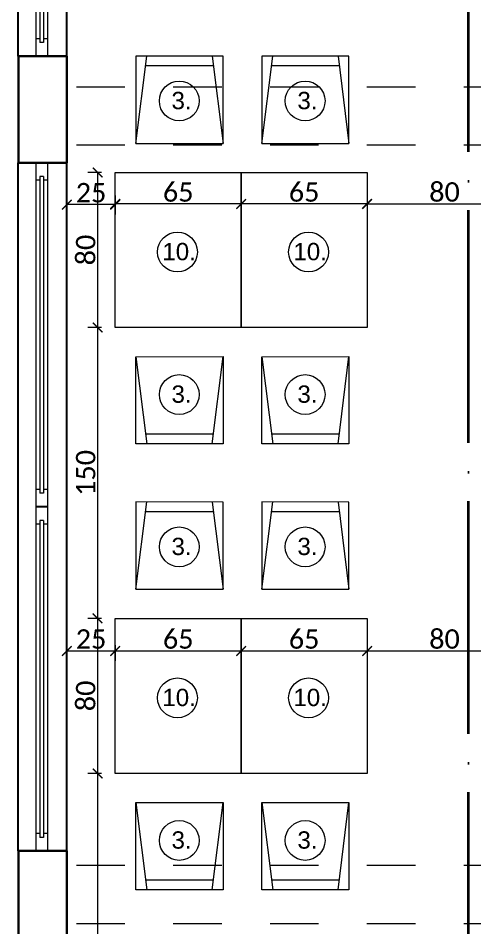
# Model space of a CAD drawing. Header units: centimetres. Extents: x -26724 to 60145, y -23645 to 6771.
# Drawn here: x -20015.2 to -19779.4, y 5105.8 to 5575 of the extents above; entities that cross this region are included whole.
import ezdxf

# ---------------------------------------------------------------- set-up
doc = ezdxf.new("R2010")
doc.units = ezdxf.units.CM
doc.linetypes.add('ACAD_ISO04W100', pattern=[30, 24, -3, 0, -3])
doc.linetypes.add('DALEKOVOD_VN', pattern=[5, 2.5, -2.5])
doc.layers.add('3.IZGLED 2', color=7, linetype='Continuous', lineweight=9, true_color=0x4a4a4a)
doc.layers.add('IZGLED 2', color=253, linetype='Continuous', lineweight=9, true_color=0x828282)
for name, color, linetype, lineweight in [('4.KOTE', 88, 'Continuous', 15), ('namestaj', 8, 'Continuous', 9), ('namjestaj', 150, 'Continuous', 5), ('prozori', 140, 'Continuous', 13), ('zid', 7, 'Continuous', 40)]:
    doc.layers.add(name, color=color, linetype=linetype, lineweight=lineweight)
doc.layers.add('pozicije', color=7, linetype='Continuous')
doc.styles.add('0.15', font='arial.ttf', dxfattribs={"height": 0.15})
doc.styles.get("Standard").update_dxf_attribs({"font": 'calibri.ttf'})
doc.dimstyles.new('ja 1 50', dxfattribs={"dimtxt": 10, "dimasz": 5, "dimexe": 5, "dimexo": 5, "dimgap": 1, "dimtad": 1, "dimdec": 0, "dimtxsty": 'Standard', "dimblk": 'ARCHTICK', "dimcen": 2.5, "dimclrd": 256, "dimclrt": 7, "dimadec": 0, "dimazin": 0, "dimtfac": 1, "dimtdec": 0, "dimtix": 1, "dimtmove": 1, "dimatfit": 3, "dimldrblk": 'ARCHTICK', "dimfxl": 10, "dimfxlon": 1, "dimlwd": 0, "dimlwe": 9, "dimarcsym": 0})

# ---------------------------------------------------------------- blocks, each defined once
blk = doc.blocks.new('hzzzzzzz')
at = {"layer": 'namjestaj', "transparency": 33554687}
for p, q in [((620.48, 1677.08, 13.5), (626.13, 1722.08, 13.5)), ((620.5, 1722.08, 13.5), (620.48, 1677.08, 13.5)), ((665.5, 1722.06, 13.5), (620.5, 1722.08, 13.5)), ((620.5, 1722.08, 13.5), (620.5, 1722.08, 13.5)), ((659.88, 1722.06, 13.5), (665.48, 1677.06, 13.5)), ((665.48, 1677.06, 13.5), (665.5, 1722.06, 13.5)), ((660.5, 1717.06, 13.5), (625.5, 1717.08, 13.5)), ((620.48, 1677.08, 13.5), (665.48, 1677.06, 13.5)), ((609.86, 1582.06, 13.5), (609.86, 1662.06, 13.5)), ((609.86, 1662.06, 13.5), (674.86, 1662.06, 13.5)), ((674.86, 1662.06, 13.5), (674.86, 1582.06, 13.5)), ((674.86, 1582.06, 13.5), (609.86, 1582.06, 13.5)), ((609.86, 1582.06, 13.5), (609.86, 1582.06, 13.5)), ((620.48, 1567.04, 13.5), (665.48, 1567.06, 13.5)), ((620.48, 1567.04, 13.5), (626.13, 1522.04, 13.5)), ((620.5, 1522.04, 13.5), (620.48, 1567.04, 13.5)), ((659.88, 1522.06, 13.5), (665.48, 1567.06, 13.5)), ((665.48, 1567.06, 13.5), (665.5, 1522.06, 13.5)), ((660.5, 1527.06, 13.5), (625.5, 1527.04, 13.5)), ((665.5, 1522.06, 13.5), (620.5, 1522.04, 13.5)), ((620.5, 1522.04, 13.5), (620.5, 1522.04, 13.5))]:
    blk.add_line(p, q, dxfattribs=at)
blk = doc.blocks.new('_ArchTick')
at = {"color": 0, "linetype": 'ByBlock', "const_width": 0.15}
blk.add_lwpolyline([(-0.5, -0.5), (0.5, 0.5)], dxfattribs=at)
blk = doc.blocks.new('*D2943')
at = {"layer": '4.KOTE', "color": 0, "lineweight": 9, "transparency": 16777216}
for p, q in [((-19900.03, 5483.5), (-19900.03, 5474.22)), ((-19835.03, 5483.5), (-19835.03, 5474.22))]:
    blk.add_line(p, q, dxfattribs=at)
at = {"layer": '4.KOTE', "lineweight": 0, "transparency": 16777216}
blk.add_line((-19835.03, 5479.22), (-19900.03, 5479.22), dxfattribs=at)
at = {"layer": 'Defpoints', "color": 0, "lineweight": 50, "transparency": 16777216}
for p in [(-19900.03, 5495.46, 27), (-19835.03, 5495.46, 27), (-19900.03, 5479.22)]:
    blk.add_point(p, dxfattribs=at)
at = {"layer": '4.KOTE', "lineweight": 0, "transparency": 16777216, "xscale": 5, "yscale": 5, "zscale": 5, "rotation": 180}
blk.add_blockref('_ArchTick', (-19900.03, 5479.22), dxfattribs=at)
at = {"layer": '4.KOTE', "lineweight": 0, "transparency": 16777216, "xscale": 5, "yscale": 5, "zscale": 5}
blk.add_blockref('_ArchTick', (-19835.03, 5479.22), dxfattribs=at)
at = {"layer": '4.KOTE', "color": 7, "transparency": 16777216, "insert": (-19867.53, 5485.34), "char_height": 10, "attachment_point": 5}
blk.add_mtext('65', dxfattribs=at)
blk = doc.blocks.new('*D2944')
at = {"layer": '4.KOTE', "color": 0, "lineweight": 9, "transparency": 16777216}
for p, q in [((-19965.03, 5483.5), (-19965.03, 5474.22)), ((-19900.03, 5483.5), (-19900.03, 5474.22))]:
    blk.add_line(p, q, dxfattribs=at)
at = {"layer": '4.KOTE', "lineweight": 0, "transparency": 16777216}
blk.add_line((-19900.03, 5479.22), (-19965.03, 5479.22), dxfattribs=at)
at = {"layer": 'Defpoints', "color": 0, "lineweight": 50, "transparency": 16777216}
for p in [(-19965.03, 5495.46, 27), (-19900.03, 5495.46, 27), (-19965.03, 5479.22)]:
    blk.add_point(p, dxfattribs=at)
at = {"layer": '4.KOTE', "lineweight": 0, "transparency": 16777216, "xscale": 5, "yscale": 5, "zscale": 5, "rotation": 180}
blk.add_blockref('_ArchTick', (-19965.03, 5479.22), dxfattribs=at)
at = {"layer": '4.KOTE', "lineweight": 0, "transparency": 16777216, "xscale": 5, "yscale": 5, "zscale": 5}
blk.add_blockref('_ArchTick', (-19900.03, 5479.22), dxfattribs=at)
at = {"layer": '4.KOTE', "color": 7, "transparency": 16777216, "insert": (-19932.53, 5485.34), "char_height": 10, "attachment_point": 5}
blk.add_mtext('65', dxfattribs=at)
blk = doc.blocks.new('*D2945')
at = {"layer": '4.KOTE', "color": 0, "lineweight": 9, "transparency": 16777216}
for p, q in [((-19972.2, 5495.46), (-19979.15, 5495.46)), ((-19972.2, 5415.46), (-19979.15, 5415.46))]:
    blk.add_line(p, q, dxfattribs=at)
at = {"layer": '4.KOTE', "lineweight": 0, "transparency": 16777216}
blk.add_line((-19974.15, 5495.46), (-19974.15, 5415.46), dxfattribs=at)
at = {"layer": 'Defpoints', "color": 0, "lineweight": 50, "transparency": 16777216}
for p in [(-19965.03, 5495.46, 27), (-19974.15, 5415.46), (-19965.03, 5415.46, 27)]:
    blk.add_point(p, dxfattribs=at)
at = {"layer": '4.KOTE', "lineweight": 0, "transparency": 16777216, "xscale": 5, "yscale": 5, "zscale": 5}
for p, rotation in [((-19974.15, 5495.46), 90), ((-19974.15, 5415.46), 270)]:
    blk.add_blockref('_ArchTick', p, dxfattribs=dict(at, rotation=rotation))
at = {"layer": '4.KOTE', "color": 7, "transparency": 16777216, "insert": (-19980.28, 5455.46), "char_height": 10, "attachment_point": 5, "rotation": 90}
blk.add_mtext('80', dxfattribs=at)
blk = doc.blocks.new('*D2946')
at = {"layer": '4.KOTE', "color": 0, "lineweight": 9, "transparency": 16777216}
for p, q in [((-19990.03, 5486.58), (-19990.03, 5473.86)), ((-19965.03, 5483.23), (-19965.03, 5473.86))]:
    blk.add_line(p, q, dxfattribs=at)
at = {"layer": '4.KOTE', "lineweight": 0, "transparency": 16777216}
blk.add_line((-19965.03, 5478.86), (-19990.03, 5478.86), dxfattribs=at)
at = {"layer": 'Defpoints', "color": 0, "lineweight": 50, "transparency": 16777216}
for p in [(-19990.03, 5495.46, 13.5), (-19965.03, 5495.46, 27), (-19990.03, 5478.86)]:
    blk.add_point(p, dxfattribs=at)
at = {"layer": '4.KOTE', "lineweight": 0, "transparency": 16777216, "xscale": 5, "yscale": 5, "zscale": 5, "rotation": 180}
blk.add_blockref('_ArchTick', (-19990.03, 5478.86), dxfattribs=at)
at = {"layer": '4.KOTE', "lineweight": 0, "transparency": 16777216, "xscale": 5, "yscale": 5, "zscale": 5}
blk.add_blockref('_ArchTick', (-19965.03, 5478.86), dxfattribs=at)
at = {"layer": '4.KOTE', "color": 7, "transparency": 16777216, "insert": (-19977.53, 5484.98), "char_height": 10, "attachment_point": 5}
blk.add_mtext('25', dxfattribs=at)
blk = doc.blocks.new('*D2947')
at = {"layer": '4.KOTE', "color": 0, "lineweight": 9, "transparency": 16777216}
for p, q in [((-19755.07, 5486.88), (-19755.07, 5474.22)), ((-19835.03, 5483.5), (-19835.03, 5474.22))]:
    blk.add_line(p, q, dxfattribs=at)
at = {"layer": '4.KOTE', "lineweight": 0, "transparency": 16777216}
blk.add_line((-19835.03, 5479.22), (-19755.07, 5479.22), dxfattribs=at)
at = {"layer": 'Defpoints', "color": 0, "lineweight": 50, "transparency": 16777216}
for p in [(-19835.03, 5495.46, 27), (-19755.07, 5495.46, 13.5), (-19755.07, 5479.22)]:
    blk.add_point(p, dxfattribs=at)
at = {"layer": '4.KOTE', "lineweight": 0, "transparency": 16777216, "xscale": 5, "yscale": 5, "zscale": 5, "rotation": 180}
blk.add_blockref('_ArchTick', (-19835.03, 5479.22), dxfattribs=at)
at = {"layer": '4.KOTE', "lineweight": 0, "transparency": 16777216, "xscale": 5, "yscale": 5, "zscale": 5}
blk.add_blockref('_ArchTick', (-19755.07, 5479.22), dxfattribs=at)
at = {"layer": '4.KOTE', "color": 7, "transparency": 16777216, "insert": (-19795.05, 5485.35), "char_height": 10, "attachment_point": 5}
blk.add_mtext('80', dxfattribs=at)
blk = doc.blocks.new('*D2954')
at = {"layer": '4.KOTE', "color": 0, "lineweight": 9, "transparency": 16777216}
for p, q in [((-19972.2, 5415.46), (-19979.15, 5415.46)), ((-19972.2, 5265.46), (-19979.15, 5265.46))]:
    blk.add_line(p, q, dxfattribs=at)
at = {"layer": '4.KOTE', "lineweight": 0, "transparency": 16777216}
blk.add_line((-19974.15, 5415.46), (-19974.15, 5265.46), dxfattribs=at)
at = {"layer": 'Defpoints', "color": 0, "lineweight": 50, "transparency": 16777216}
for p in [(-19965.03, 5415.46, 27), (-19974.15, 5265.46), (-19965.03, 5265.46, 27)]:
    blk.add_point(p, dxfattribs=at)
at = {"layer": '4.KOTE', "lineweight": 0, "transparency": 16777216, "xscale": 5, "yscale": 5, "zscale": 5}
for p, rotation in [((-19974.15, 5415.46), 90), ((-19974.15, 5265.46), 270)]:
    blk.add_blockref('_ArchTick', p, dxfattribs=dict(at, rotation=rotation))
at = {"layer": '4.KOTE', "color": 7, "transparency": 16777216, "insert": (-19980.28, 5340.46), "char_height": 10, "attachment_point": 5, "rotation": 90}
blk.add_mtext('150', dxfattribs=at)
blk = doc.blocks.new('*D2955')
at = {"layer": '4.KOTE', "color": 0, "lineweight": 9, "transparency": 16777216}
for p, q in [((-19972.2, 5265.46), (-19979.15, 5265.46)), ((-19972.2, 5185.46), (-19979.15, 5185.46))]:
    blk.add_line(p, q, dxfattribs=at)
at = {"layer": '4.KOTE', "lineweight": 0, "transparency": 16777216}
blk.add_line((-19974.15, 5265.46), (-19974.15, 5185.46), dxfattribs=at)
at = {"layer": 'Defpoints', "color": 0, "lineweight": 50, "transparency": 16777216}
for p in [(-19965.03, 5265.46, 27), (-19974.15, 5185.46), (-19965.03, 5185.46, 27)]:
    blk.add_point(p, dxfattribs=at)
at = {"layer": '4.KOTE', "lineweight": 0, "transparency": 16777216, "xscale": 5, "yscale": 5, "zscale": 5}
for p, rotation in [((-19974.15, 5265.46), 90), ((-19974.15, 5185.46), 270)]:
    blk.add_blockref('_ArchTick', p, dxfattribs=dict(at, rotation=rotation))
at = {"layer": '4.KOTE', "color": 7, "transparency": 16777216, "insert": (-19980.28, 5225.46), "char_height": 10, "attachment_point": 5, "rotation": 90}
blk.add_mtext('80', dxfattribs=at)
blk = doc.blocks.new('*D2956')
at = {"layer": '4.KOTE', "color": 0, "lineweight": 9, "transparency": 16777216}
for p, q in [((-19972.2, 5185.46), (-19979.15, 5185.46)), ((-19972.2, 4945.46), (-19979.15, 4945.46))]:
    blk.add_line(p, q, dxfattribs=at)
at = {"layer": '4.KOTE', "lineweight": 0, "transparency": 16777216}
blk.add_line((-19974.15, 5185.46), (-19974.15, 4945.46), dxfattribs=at)
at = {"layer": 'Defpoints', "color": 0, "lineweight": 50, "transparency": 16777216}
for p in [(-19965.03, 5185.46, 27), (-19974.15, 4945.46), (-19965.03, 4945.46, 27)]:
    blk.add_point(p, dxfattribs=at)
at = {"layer": '4.KOTE', "lineweight": 0, "transparency": 16777216, "xscale": 5, "yscale": 5, "zscale": 5}
for p, rotation in [((-19974.15, 5185.46), 90), ((-19974.15, 4945.46), 270)]:
    blk.add_blockref('_ArchTick', p, dxfattribs=dict(at, rotation=rotation))
at = {"layer": '4.KOTE', "color": 7, "transparency": 16777216, "insert": (-19980.28, 5065.46), "char_height": 10, "attachment_point": 5, "rotation": 90}
blk.add_mtext('240', dxfattribs=at)
blk = doc.blocks.new('*D2959')
at = {"layer": '4.KOTE', "color": 0, "lineweight": 9, "transparency": 16777216}
for p, q in [((-19990.03, 5255.39), (-19990.03, 5243.63)), ((-19965.03, 5251.64), (-19965.03, 5243.63))]:
    blk.add_line(p, q, dxfattribs=at)
at = {"layer": '4.KOTE', "lineweight": 0, "transparency": 16777216}
blk.add_line((-19990.03, 5248.63), (-19965.03, 5248.63), dxfattribs=at)
at = {"layer": 'Defpoints', "color": 0, "lineweight": 50, "transparency": 16777216}
for p in [(-19990.03, 5260.68, 13.5), (-19965.03, 5260.68, 27), (-19965.03, 5248.63)]:
    blk.add_point(p, dxfattribs=at)
at = {"layer": '4.KOTE', "lineweight": 0, "transparency": 16777216, "xscale": 5, "yscale": 5, "zscale": 5, "rotation": 180}
blk.add_blockref('_ArchTick', (-19990.03, 5248.63), dxfattribs=at)
at = {"layer": '4.KOTE', "lineweight": 0, "transparency": 16777216, "xscale": 5, "yscale": 5, "zscale": 5}
blk.add_blockref('_ArchTick', (-19965.03, 5248.63), dxfattribs=at)
at = {"layer": '4.KOTE', "color": 7, "transparency": 16777216, "insert": (-19977.53, 5254.75), "char_height": 10, "attachment_point": 5}
blk.add_mtext('25', dxfattribs=at)
blk = doc.blocks.new('*D2960')
at = {"layer": '4.KOTE', "color": 0, "lineweight": 9, "transparency": 16777216}
for p, q in [((-19965.03, 5251.64), (-19965.03, 5243.63)), ((-19900.03, 5246.36), (-19900.03, 5243.63))]:
    blk.add_line(p, q, dxfattribs=at)
at = {"layer": '4.KOTE', "lineweight": 0, "transparency": 16777216}
blk.add_line((-19965.03, 5248.63), (-19900.03, 5248.63), dxfattribs=at)
at = {"layer": 'Defpoints', "color": 0, "lineweight": 50, "transparency": 16777216}
for p in [(-19965.03, 5260.68, 27), (-19900.03, 5248.63, 27), (-19900.03, 5248.63)]:
    blk.add_point(p, dxfattribs=at)
at = {"layer": '4.KOTE', "lineweight": 0, "transparency": 16777216, "xscale": 5, "yscale": 5, "zscale": 5, "rotation": 180}
blk.add_blockref('_ArchTick', (-19965.03, 5248.63), dxfattribs=at)
at = {"layer": '4.KOTE', "lineweight": 0, "transparency": 16777216, "xscale": 5, "yscale": 5, "zscale": 5}
blk.add_blockref('_ArchTick', (-19900.03, 5248.63), dxfattribs=at)
at = {"layer": '4.KOTE', "color": 7, "transparency": 16777216, "insert": (-19932.53, 5254.75), "char_height": 10, "attachment_point": 5}
blk.add_mtext('65', dxfattribs=at)
blk = doc.blocks.new('*D2961')
at = {"layer": '4.KOTE', "color": 0, "lineweight": 9, "transparency": 16777216}
for p, q in [((-19835.03, 5251.49), (-19835.03, 5243.63)), ((-19900.03, 5246.36), (-19900.03, 5243.63))]:
    blk.add_line(p, q, dxfattribs=at)
at = {"layer": '4.KOTE', "lineweight": 0, "transparency": 16777216}
blk.add_line((-19900.03, 5248.63), (-19835.03, 5248.63), dxfattribs=at)
at = {"layer": 'Defpoints', "color": 0, "lineweight": 50, "transparency": 16777216}
for p in [(-19835.03, 5260.25, 27), (-19900.03, 5248.63, 27), (-19835.03, 5248.63)]:
    blk.add_point(p, dxfattribs=at)
at = {"layer": '4.KOTE', "lineweight": 0, "transparency": 16777216, "xscale": 5, "yscale": 5, "zscale": 5, "rotation": 180}
blk.add_blockref('_ArchTick', (-19900.03, 5248.63), dxfattribs=at)
at = {"layer": '4.KOTE', "lineweight": 0, "transparency": 16777216, "xscale": 5, "yscale": 5, "zscale": 5}
blk.add_blockref('_ArchTick', (-19835.03, 5248.63), dxfattribs=at)
at = {"layer": '4.KOTE', "color": 7, "transparency": 16777216, "insert": (-19867.53, 5254.75), "char_height": 10, "attachment_point": 5}
blk.add_mtext('65', dxfattribs=at)
blk = doc.blocks.new('*D2962')
at = {"layer": '4.KOTE', "color": 0, "lineweight": 9, "transparency": 16777216}
for p, q in [((-19835.03, 5251.49), (-19835.03, 5243.63)), ((-19755.07, 5246.89), (-19755.07, 5243.63))]:
    blk.add_line(p, q, dxfattribs=at)
at = {"layer": '4.KOTE', "lineweight": 0, "transparency": 16777216}
blk.add_line((-19835.03, 5248.63), (-19755.07, 5248.63), dxfattribs=at)
at = {"layer": 'Defpoints', "color": 0, "lineweight": 50, "transparency": 16777216}
for p in [(-19835.03, 5260.25, 27), (-19755.07, 5248.63, 13.5), (-19755.07, 5248.63)]:
    blk.add_point(p, dxfattribs=at)
at = {"layer": '4.KOTE', "lineweight": 0, "transparency": 16777216, "xscale": 5, "yscale": 5, "zscale": 5, "rotation": 180}
blk.add_blockref('_ArchTick', (-19835.03, 5248.63), dxfattribs=at)
at = {"layer": '4.KOTE', "lineweight": 0, "transparency": 16777216, "xscale": 5, "yscale": 5, "zscale": 5}
blk.add_blockref('_ArchTick', (-19755.07, 5248.63), dxfattribs=at)
at = {"layer": '4.KOTE', "color": 7, "transparency": 16777216, "insert": (-19795.05, 5254.75), "char_height": 10, "attachment_point": 5}
blk.add_mtext('80', dxfattribs=at)

msp = doc.modelspace()

# ---------------------------------------------------------------- linework, layer by layer
at = {"layer": '3.IZGLED 2', "color": 32, "linetype": 'DALEKOVOD_VN', "ltscale": 10, "true_color": 0xcd6928}
for p, q in [((-19310.07, 5539.46, 13.5), (-19990.05, 5539.46, 13.5)), ((-19310.07, 5509.46, 13.5), (-19990.05, 5509.46, 13.5)), ((-19310.07, 5137.96, 13.5), (-19990.03, 5137.96, 13.5)), ((-19310.07, 5107.96, 13.5), (-19990.03, 5107.96, 13.5))]:
    msp.add_line(p, q, dxfattribs=at)
at = {"layer": 'IZGLED 2', "color": 32, "linetype": 'ACAD_ISO04W100', "lineweight": 35, "ltscale": 5}
msp.add_line((-19782.61, 4155.16), (-19782.61, 6228.77), dxfattribs=at)
at = {"layer": 'IZGLED 2', "lineweight": 25, "ltscale": 12}
for p, q in [((-20015.14, 5555.46, 13.5), (-20015.16, 5910.46, 13.5)), ((-19990.05, 5555.46, 13.5), (-19990.07, 5910.46, 13.5)), ((-20015.12, 5145.46, 13.5), (-20015.12, 5500.46, 13.5)), ((-19990.03, 5145.46, 13.5), (-19990.03, 5500.46, 13.5))]:
    msp.add_line(p, q, dxfattribs=at)
at = {"layer": 'namestaj'}
for centre in [(-19932, 5532.34, -27), (-19867, 5532.34, -27), (-19932.91, 5454.43, -27), (-19865.25, 5454.43, -27), (-19932, 5380.89, -27), (-19867, 5380.89, -27), (-19932, 5302.34, -27), (-19867, 5302.34, -27), (-19932.91, 5224.43, -27), (-19865.25, 5224.43, -27), (-19932, 5150.89, -27), (-19867, 5150.89, -27)]:
    msp.add_circle(centre, 10.27, dxfattribs=at)
at = {"layer": 'prozori'}
for p, q in [((-20006.05, 5910.46, 13.5), (-20006.05, 5555.46, 13.5)), ((-20000.05, 5910.46, 13.5), (-20000.05, 5555.46, 13.5)), ((-20004.05, 5903.46, 13.5), (-20004.05, 5562.46, 13.5)), ((-20002.05, 5903.46, 13.5), (-20002.05, 5562.46, 13.5)), ((-20004.05, 5564.46, 13.5), (-20006.05, 5564.46, 13.5)), ((-20002.05, 5562.46, 13.5), (-20004.05, 5562.46, 13.5)), ((-20000.05, 5564.46, 13.5), (-20002.05, 5564.46, 13.5)), ((-20006.05, 5500.46, 13.5), (-20006.05, 5145.46, 13.5)), ((-20000.05, 5500.46, 13.5), (-20000.05, 5145.46, 13.5)), ((-20004.05, 5491.46, 13.5), (-20006.05, 5491.46, 13.5)), ((-20004.05, 5493.46, 13.5), (-20004.05, 5329.96, 13.5)), ((-20002.05, 5493.46, 13.5), (-20004.05, 5493.46, 13.5)), ((-20002.05, 5493.46, 13.5), (-20002.05, 5329.96, 13.5)), ((-20000.05, 5491.46, 13.5), (-20002.05, 5491.46, 13.5)), ((-20004.05, 5331.96, 13.5), (-20006.05, 5331.96, 13.5)), ((-20000.05, 5331.96, 13.5), (-20002.05, 5331.96, 13.5)), ((-20002.05, 5329.96, 13.5), (-20004.05, 5329.96, 13.5)), ((-20004.05, 5313.96, 13.5), (-20006.05, 5313.96, 13.5)), ((-20004.05, 5315.96, 13.5), (-20004.05, 5152.46, 13.5)), ((-20002.05, 5315.96, 13.5), (-20004.05, 5315.96, 13.5)), ((-20002.05, 5315.96, 13.5), (-20002.05, 5152.46, 13.5)), ((-20000.05, 5313.96, 13.5), (-20002.05, 5313.96, 13.5)), ((-20004.05, 5154.46, 13.5), (-20006.05, 5154.46, 13.5)), ((-20002.05, 5152.46, 13.5), (-20004.05, 5152.46, 13.5)), ((-20000.05, 5154.46, 13.5), (-20002.05, 5154.46, 13.5))]:
    msp.add_line(p, q, dxfattribs=at)
at = {"layer": 'prozori', "lineweight": 25, "ltscale": 12}
msp.add_line((-20000.05, 5322.96, 13.5), (-20006.05, 5322.96, 13.5), dxfattribs=at)
at = {"layer": 'zid', "lineweight": 30}
for p, q in [((-20015.07, 5555.46, 13.5), (-20015.07, 5500.46, 13.5)), ((-20015.07, 5555.46, 13.5), (-19990.05, 5555.46, 13.5)), ((-19990.05, 5500.46, 13.5), (-19990.05, 5555.46, 13.5)), ((-20015.07, 5500.46, 13.5), (-19990.05, 5500.46, 13.5)), ((-20015.07, 5145.46, 13.5), (-20015.07, 5090.46, 13.5)), ((-20015.07, 5145.46, 13.5), (-19990.03, 5145.46, 13.5)), ((-19990.03, 5090.46, 13.5), (-19990.03, 5145.46, 13.5))]:
    msp.add_line(p, q, dxfattribs=at)

# ---------------------------------------------------------------- block references
for p in [(-20574.89, 3833.4, 13.5), (-20509.89, 3833.4, 13.5), (-20574.89, 3603.4, 13.5), (-20509.89, 3603.4, 13.5)]:
    msp.add_blockref('hzzzzzzz', p)

# ---------------------------------------------------------------- texts
at = {"layer": 'pozicije', "style": '0.15'}
for s, p in [('3.', (-19936, 5528.1, -27)), ('3.', (-19871, 5528.1, -27)), ('10.', (-19940.75, 5450.19, -27)), ('10.', (-19873.09, 5450.19, -27)), ('3.', (-19936, 5376.66, -27)), ('3.', (-19871, 5376.66, -27)), ('3.', (-19936, 5298.1, -27)), ('3.', (-19871, 5298.1, -27)), ('10.', (-19940.75, 5220.19, -27)), ('10.', (-19873.09, 5220.19, -27)), ('3.', (-19936, 5146.66, -27)), ('3.', (-19871, 5146.66, -27))]:
    msp.add_text(s, height=8.93, dxfattribs=at).set_placement(p)

# ---------------------------------------------------------------- dimensions: what is measured, and where the dimension line sits
at = {"layer": '4.KOTE'}
for base, p1, p2, picture, middle in [((-19990.03, 5478.86), (-19965.03, 5495.46, 27), (-19990.03, 5495.46, 13.5), '*D2946', (-19977.53, 5484.98)), ((-19965.03, 5479.22), (-19900.03, 5495.46, 27), (-19965.03, 5495.46, 27), '*D2944', (-19932.53, 5485.34)), ((-19900.03, 5479.22), (-19835.03, 5495.46, 27), (-19900.03, 5495.46, 27), '*D2943', (-19867.53, 5485.34)), ((-19755.07, 5479.22), (-19835.03, 5495.46, 27), (-19755.07, 5495.46, 13.5), '*D2947', (-19795.05, 5485.35)), ((-19965.03, 5248.63), (-19990.03, 5260.68, 13.5), (-19965.03, 5260.68, 27), '*D2959', (-19977.53, 5254.75)), ((-19900.03, 5248.63), (-19965.03, 5260.68, 27), (-19900.03, 5248.63, 27), '*D2960', (-19932.53, 5254.75)), ((-19835.03, 5248.63), (-19900.03, 5248.63, 27), (-19835.03, 5260.25, 27), '*D2961', (-19867.53, 5254.75)), ((-19755.07, 5248.63), (-19835.03, 5260.25, 27), (-19755.07, 5248.63, 13.5), '*D2962', (-19795.05, 5254.75))]:
    dim = msp.add_linear_dim(base=base, p1=p1, p2=p2, dimstyle='ja 1 50', dxfattribs=at)
    dim.commit()
    dim.dimension.update_dxf_attribs({"geometry": picture, "text_midpoint": middle})
for base, p1, p2, picture, middle in [((-19974.15, 5415.46), (-19965.03, 5495.46, 27), (-19965.03, 5415.46, 27), '*D2945', (-19980.28, 5455.46)), ((-19974.15, 5265.46), (-19965.03, 5415.46, 27), (-19965.03, 5265.46, 27), '*D2954', (-19980.28, 5340.46)), ((-19974.15, 5185.46), (-19965.03, 5265.46, 27), (-19965.03, 5185.46, 27), '*D2955', (-19980.28, 5225.46)), ((-19974.15, 4945.46), (-19965.03, 5185.46, 27), (-19965.03, 4945.46, 27), '*D2956', (-19980.28, 5065.46))]:
    dim = msp.add_linear_dim(base=base, p1=p1, p2=p2, angle=90, dimstyle='ja 1 50', dxfattribs=at)
    dim.commit()
    dim.dimension.update_dxf_attribs({"geometry": picture, "text_midpoint": middle})

doc.saveas('drawing.dxf')
